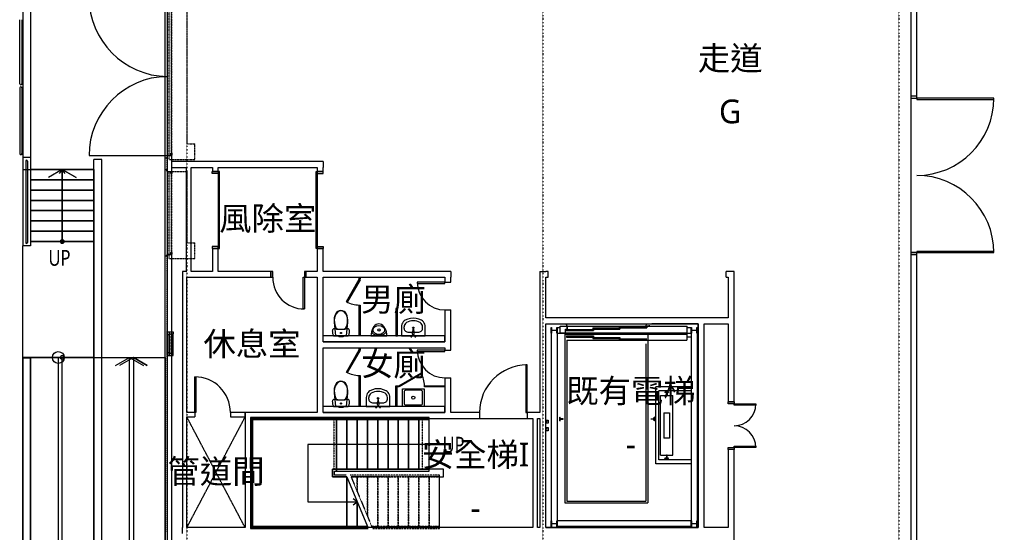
# Model space of a CAD drawing. Extents: x -76427 to 292734, y -42117 to 131250.
# Drawn here: x -4224 to 20739, y 60484 to 73433 of the extents above; entities that cross this region are included whole.
import ezdxf
from ezdxf.enums import TextEntityAlignment as Align

# ---------------------------------------------------------------- set-up
doc = ezdxf.new("R2010")
doc.units = 0
doc.header["$LTSCALE"] = 10
for name, pattern in [('H12PL1$0$HIDDEN', [0.4, 0.3, -0.1]), ('H12PL1$0$JJP_三點線', [0.9, 0.3, -0.15, 0, -0.15, 0, -0.15, 0, -0.15]), ('H12PL1$0$JJP_虛線(退縮線、投影線、地下室範圍、非屬本工程、圖面分區)', [0.45, 0.3, -0.15]), ('H12PL1$0$虛線', [0.846667, 0.423333, -0.423333]), ('H12PL1$0$點劃線', [1.340556, 0.635, -0.352778, 0, -0.352778])]:
    doc.linetypes.add(name, pattern=pattern)
for name, color, linetype in [('H12PL1$0$A-OBJE-2D', 252, 'Continuous'), ('H12PL1$0$A-OBJE-TOIL.3D', 252, 'Continuous'), ('H12PL1$0$A-STRS', 252, 'Continuous'), ('H12PL1$0$A-TEXT', 252, 'Continuous'), ('H12PL1$0$A-WALL-EX', 252, 'Continuous'), ('H12PL1$0$A-WALL-IN', 252, 'Continuous'), ('H12PL1$0$A-ZONE', 252, 'Continuous'), ('H12PL1$0$Door', 252, 'Continuous'), ('H12PL1$0$L10_14_HYOKI', 252, 'Continuous'), ('H12PL1$0$L10_14_RC Wall', 252, 'Continuous'), ('H12PL1$0$L10_14_SCON', 252, 'Continuous'), ('H12PL1$0$L10_14_SIAGE2', 252, 'Continuous'), ('H12PL1$0$L10_14_SUGATA3', 252, 'Continuous'), ('H12PL1$0$L10_14_SUGATA4', 252, 'Continuous'), ('H12PL1$0$L10_14_TATEGU1', 252, 'Continuous'), ('H12PL1$0$L10_14_TATEGU2', 252, 'Continuous'), ('H12PL1$0$L10_14_TATEGU3', 252, 'Continuous'), ('H12PL1$0$L10_29_ELV', 252, 'Continuous'), ('H12PL1$0$L10_29_SIAGE1', 252, 'Continuous'), ('H12PL1$0$L10_29_SIAGE3', 252, 'Continuous'), ('H12PL1$0$L10_29_STEEL2', 252, 'Continuous'), ('H12PL1$0$S-FNDN', 252, 'Continuous'), ('H12PL1$0$S-GRID', 252, 'Continuous'), ('H12PL1$0$S-SLAB-SHOW', 252, 'Continuous'), ('H12PL1$0$Window', 252, 'Continuous')]:
    doc.layers.add(name, color=color, linetype=linetype)
doc.styles.add('H12PL1$0$Standard', font='', dxfattribs={"width": 0.8})
doc.styles.get('H12PL1$0$Standard').set_extended_font_data('Microsoft JhengHei')

# ---------------------------------------------------------------- blocks, each defined once
blk = doc.blocks.new('H12PL1')
at = {"layer": 'H12PL1$0$A-OBJE-2D', "linetype": 'H12PL1$0$HIDDEN', "lineweight": 0}
for p, q in [((0, 60600), (1475, 63397.5)), ((1475, 60600), (0, 63397.5))]:
    blk.add_line(p, q, dxfattribs=at)
at = {"layer": 'H12PL1$0$A-OBJE-TOIL.3D', "lineweight": 0}
for p, q in [((5490.22, 65628.27), (5490.22, 65674.09)), ((5959.78, 65628.27), (5959.78, 65674.09)), ((3786.06, 65618.04), (3895, 65618.04)), ((3854.69, 65445), (3838, 65445)), ((3838, 65445), (3838, 65425)), ((3854.69, 65425), (3838, 65425)), ((3879, 65445), (3854.69, 65445)), ((3879, 65425), (3854.69, 65425)), ((3883.69, 65445), (3879, 65445)), ((3879, 65445), (3879, 65425)), ((3883.69, 65425), (3879, 65425)), ((3895, 65445), (3883.69, 65445)), ((3895, 65425), (3883.69, 65425)), ((3895, 65618.04), (4003.94, 65618.04)), ((3906.31, 65445), (3895, 65445)), ((3906.31, 65425), (3895, 65425)), ((3911, 65445), (3906.31, 65445)), ((3911, 65425), (3906.31, 65425)), ((3911, 65445), (3911, 65425)), ((3935.31, 65445), (3911, 65445)), ((3935.31, 65425), (3911, 65425)), ((3952, 65445), (3935.31, 65445)), ((3952, 65425), (3935.31, 65425)), ((3952, 65445), (3952, 65425)), ((5606.17, 65537.32), (5843.83, 65537.32)), ((5711.4, 65527.23), (5711.4, 65542.1)), ((5738.6, 65527.23), (5711.4, 65527.23)), ((5738.6, 65542.1), (5738.6, 65527.23)), ((5490, 64020), (5490, 63750)), ((5910, 64070), (5540, 64070)), ((5960, 63750), (5960, 64020)), ((3786.06, 63833.04), (3895, 63833.04)), ((3854.69, 63660), (3838, 63660)), ((3838, 63660), (3838, 63640)), ((3879, 63660), (3854.69, 63660)), ((3883.69, 63660), (3879, 63660)), ((3879, 63660), (3879, 63640)), ((3895, 63660), (3883.69, 63660)), ((3895, 63833.04), (4003.94, 63833.04)), ((3906.31, 63660), (3895, 63660)), ((3911, 63660), (3906.31, 63660)), ((3911, 63660), (3911, 63640)), ((3935.31, 63660), (3911, 63660)), ((3952, 63660), (3935.31, 63660)), ((3952, 63660), (3952, 63640)), ((4600.22, 63843.27), (4600.22, 63889.09)), ((4716.17, 63752.32), (4953.83, 63752.32)), ((4821.4, 63742.23), (4821.4, 63757.1)), ((4848.6, 63742.23), (4821.4, 63742.23)), ((4848.6, 63757.1), (4848.6, 63742.23)), ((5069.78, 63843.27), (5069.78, 63889.09)), ((5540, 63700), (5910, 63700)), ((3854.69, 63640), (3838, 63640)), ((3879, 63640), (3854.69, 63640)), ((3883.69, 63640), (3879, 63640)), ((3895, 63640), (3883.69, 63640)), ((3906.31, 63640), (3895, 63640)), ((3911, 63640), (3906.31, 63640)), ((3935.31, 63640), (3911, 63640)), ((3952, 63640), (3935.31, 63640))]:
    blk.add_line(p, q, dxfattribs=at)
at = {"layer": 'H12PL1$0$A-OBJE-TOIL.3D', "lineweight": 0, "flags": 128}
for points in [[(4385, 66875), (4360, 66875), (4360, 66925), (4385, 66925)], [(4381.65, 66862.5), (4056.65, 66299.58), (4035, 66312.08), (4360, 66875)], [(4385, 65445), (4360, 65445), (4360, 66225), (4385, 66225)], [(4064.42, 65898.43), (4052.02, 65948.17), (4033, 65995.11), (4007.4, 66032.31), (3974.36, 66060.82), (3936.05, 66078.78), (3895, 66085), (3853.95, 66078.78), (3815.64, 66060.82), (3782.6, 66032.31), (3757, 65995.11), (3737.98, 65948.17), (3725.58, 65898.43), (3720.09, 65847.08), (3721.65, 65795.38), (3754.03, 65445), (4035.97, 65445), (4068.35, 65795.38), (4069.91, 65847.08)], [(5285, 65445), (5325, 65445), (5325, 66135), (5285, 66135)], [(5055, 65445), (5051.96, 65497.96), (5042.94, 65549.32), (5028.21, 65597.5), (5008.21, 65641.05), (4983.56, 65678.64), (4955, 65709.14), (4923.4, 65731.61), (4889.73, 65745.37), (4855, 65750), (4820.27, 65745.37), (4786.6, 65731.61), (4755, 65709.14), (4726.44, 65678.64), (4701.79, 65641.05), (4681.79, 65597.5), (4667.06, 65549.32), (4658.04, 65497.96), (4655, 65445), (4855, 65445)], [(6025, 65445), (6025, 65674.09), (6022.11, 65707.81), (6013.51, 65740.46), (5999.5, 65770.98), (5980.51, 65798.41), (5957.15, 65821.86), (5930.17, 65840.59), (5864.98, 65870.53), (5795.96, 65888.83), (5725, 65894.99), (5654.04, 65888.83), (5585.02, 65870.53), (5519.83, 65840.59), (5492.85, 65821.86), (5469.49, 65798.41), (5450.5, 65770.98), (5436.49, 65740.46), (5427.89, 65707.81), (5425, 65674.09), (5425, 65445)], [(4081.77, 65445), (4088.87, 65460.07), (4095.07, 65475.54), (4100.36, 65491.34), (4104.71, 65507.43), (4108.11, 65523.74), (4110.55, 65540.22), (4112.01, 65556.82), (4112.5, 65573.48), (4111.22, 65585.01), (4107.43, 65595.98), (4101.33, 65605.85), (4093.21, 65614.15), (4083.46, 65620.45), (4072.57, 65624.47), (4061.06, 65625.99), (4049.5, 65624.95), (4011.22, 65618.17), (3972.64, 65613.31), (3933.87, 65610.39), (3895, 65609.42), (3856.13, 65610.39), (3817.36, 65613.31), (3778.78, 65618.17), (3740.5, 65624.95), (3728.94, 65625.99), (3717.43, 65624.47), (3706.54, 65620.45), (3696.79, 65614.15), (3688.67, 65605.85), (3682.57, 65595.98), (3678.78, 65585.01), (3677.5, 65573.48), (3677.99, 65556.82), (3679.45, 65540.22), (3681.89, 65523.74), (3685.29, 65507.43), (3689.64, 65491.34), (3694.93, 65475.54), (3701.13, 65460.07), (3708.23, 65445)], [(5688.5, 65445), (5661.5, 65445), (5661.5, 65425), (5688.5, 65425)], [(5788.5, 65445), (5761.5, 65445), (5761.5, 65425), (5788.5, 65425)], [(4381.65, 65082.5), (4056.65, 64519.58), (4035, 64532.08), (4360, 65095)], [(4385, 65095), (4360, 65095), (4360, 65145), (4385, 65145)], [(4385, 63665), (4360, 63665), (4360, 64445), (4385, 64445)], [(5356.08, 64180), (5919, 64505), (5931.5, 64483.35), (5368.58, 64158.35)], [(4064.42, 64113.43), (4052.02, 64163.17), (4033, 64210.11), (4007.4, 64247.31), (3974.36, 64275.82), (3936.05, 64293.78), (3895, 64300), (3853.95, 64293.78), (3815.64, 64275.82), (3782.6, 64247.31), (3757, 64210.11), (3737.98, 64163.17), (3725.58, 64113.43), (3720.09, 64062.08), (3721.65, 64010.38), (3754.03, 63660), (4035.97, 63660), (4068.35, 64010.38), (4069.91, 64062.08)], [(5356.08, 64180), (5356.08, 64155), (5285, 64155), (5285, 64180)], [(6525, 64180), (6525, 64155), (6006.08, 64155), (6006.08, 64180)], [(5135, 63660), (5135, 63889.09), (5132.11, 63922.81), (5123.51, 63955.46), (5109.5, 63985.98), (5090.51, 64013.41), (5067.15, 64036.86), (5040.17, 64055.59), (4974.98, 64085.53), (4905.96, 64103.83), (4835, 64109.99), (4764.04, 64103.83), (4695.02, 64085.53), (4629.83, 64055.59), (4602.85, 64036.86), (4579.49, 64013.41), (4560.5, 63985.98), (4546.49, 63955.46), (4537.89, 63922.81), (4535, 63889.09), (4535, 63660)], [(5310, 63660), (5285, 63660), (5285, 64155), (5310, 64155)], [(5450, 64110), (6000, 64110), (6000, 63660), (5450, 63660)], [(4081.77, 63660), (4088.87, 63675.07), (4095.07, 63690.54), (4100.36, 63706.34), (4104.71, 63722.43), (4108.11, 63738.74), (4110.55, 63755.22), (4112.01, 63771.82), (4112.5, 63788.48), (4111.22, 63800.01), (4107.43, 63810.98), (4101.33, 63820.85), (4093.21, 63829.15), (4083.46, 63835.45), (4072.57, 63839.47), (4061.06, 63840.99), (4049.5, 63839.95), (4011.22, 63833.17), (3972.64, 63828.31), (3933.87, 63825.39), (3895, 63824.42), (3856.13, 63825.39), (3817.36, 63828.31), (3778.78, 63833.17), (3740.5, 63839.95), (3728.94, 63840.99), (3717.43, 63839.47), (3706.54, 63835.45), (3696.79, 63829.15), (3688.67, 63820.85), (3682.57, 63810.98), (3678.78, 63800.01), (3677.5, 63788.48), (3677.99, 63771.82), (3679.45, 63755.22), (3681.89, 63738.74), (3685.29, 63722.43), (3689.64, 63706.34), (3694.93, 63690.54), (3701.13, 63675.07), (3708.23, 63660)], [(4798.5, 63660), (4771.5, 63660), (4771.5, 63640), (4798.5, 63640)], [(4898.5, 63660), (4871.5, 63660), (4871.5, 63640), (4898.5, 63640)]]:
    blk.add_lwpolyline(points, close=True, dxfattribs=at)
for points in [[(6525, 65445), (3445, 65445)], [(3445, 65295), (3445, 65445)], [(6525, 65295), (6525, 65445)], [(3445, 65295), (6525, 65295)], [(6525, 63660), (3445, 63660)], [(3445, 63510), (3445, 63660)], [(6525, 63510), (6525, 63660)], [(3445, 63510), (6525, 63510)]]:
    blk.add_lwpolyline(points, dxfattribs=at)
for points in [[(5750, 65502.32), (5746, 65544.27, 0.12101958), (5742.73, 65553.78), (5736.1, 65606.72, 0.88256628), (5713.9, 65606.72), (5707.27, 65553.78, 0.12101958), (5704, 65544.27), (5700, 65502.32, 1)], [(4860, 63717.32), (4856, 63759.27, 0.12101958), (4852.73, 63768.78), (4846.1, 63821.72, 0.88256628), (4823.9, 63821.72), (4817.27, 63768.78, 0.12101958), (4814, 63759.27), (4810, 63717.32, 1)]]:
    blk.add_lwpolyline(points, format="xyb", close=True, dxfattribs=at)
at = {"layer": 'H12PL1$0$A-OBJE-TOIL.3D', "lineweight": 0}
for centre, radius in [((5725, 65652.14), 17.5), ((4855, 65595), 30), ((5725, 63885), 40), ((4835, 63867.14), 17.5)]:
    blk.add_circle(centre, radius, dxfattribs=at)
for centre, radius, start, end in [((4360, 66875), 650, 240, 270), ((4743.21, 65560.27), 70.02, 169.18547, 244.54742), ((4855, 65795.15), 330.15, 244.547422, 270), ((4855, 65795.15), 330.15, 270, 295.452578), ((4966.79, 65560.27), 70.02, 295.452578, 10.81453), ((5725, 65542.37), 21.09, 32.771025, 147.228975), ((5725, 65542.1), 13.6, 0, 180), ((4360, 65095), 650, 240, 270), ((5356.08, 64180), 650, 0, 30), ((5540, 64020), 50, 90, 180), ((5910, 64020), 50, 0, 90), ((4835, 63757.37), 21.09, 32.771025, 147.228975), ((4835, 63757.1), 13.6, 0, 180), ((5540, 63750), 50, 180, 270), ((5910, 63750), 50, 270, 0)]:
    blk.add_arc(centre, radius, start, end, dxfattribs=at)
for centre, major_axis, ratio, start_param, end_param in [((3984.46, 65857.3), (0, 257.06), 0.99937656, 0.7259352, 1.62652376), ((3895.81, 65937.76), (0, 138.61), 0.99937656, 0.00586087, 0.63250464), ((3894.19, 65937.76), (0, 138.61), 0.99937656, 5.65068079, 6.27732457), ((3805.54, 65857.3), (0, 257.06), 0.99937656, 4.65665775, 5.55724631), ((4153.1, 65832.94), (0, 425.52), 0.99937656, 1.5471782, 2.10019876), ((3636.9, 65832.94), (0, 425.52), 0.99937656, 4.18298425, 4.7360048), ((5606.15, 65674.09), (0, 121.2), 0.95652174, 0.49697483, 1.57079633), ((5725, 65445), (0, 381.82), 0.95652174, 5.78621047, 6.78016015), ((5843.85, 65674.09), (0, 121.2), 0.95652174, 4.71238898, 5.78621048), ((5606.3, 65628.27), (116.07, 0), 0.78364566, 3.14159265, 4.71238898), ((5843.7, 65628.27), (116.07, 0), 0.78364566, 4.71238898, 6.28318531), ((3984.46, 64072.3), (0, 257.06), 0.99937656, 0.7259352, 1.62652376), ((3895.81, 64152.76), (0, 138.61), 0.99937656, 0.00586087, 0.63250464), ((3894.19, 64152.76), (0, 138.61), 0.99937656, 5.65068079, 6.27732457), ((3805.54, 64072.3), (0, 257.06), 0.99937656, 4.65665775, 5.55724631), ((4153.1, 64047.94), (0, 425.52), 0.99937656, 1.5471782, 2.10019876), ((3636.9, 64047.94), (0, 425.52), 0.99937656, 4.18298425, 4.7360048), ((4716.15, 63889.09), (0, 121.2), 0.95652174, 0.49697483, 1.57079633), ((4835, 63660), (0, 381.82), 0.95652174, 5.78621047, 6.78016015), ((4953.85, 63889.09), (0, 121.2), 0.95652174, 4.71238898, 5.78621048), ((4716.3, 63843.27), (116.07, 0), 0.78364566, 3.14159265, 4.71238898), ((4953.7, 63843.27), (116.07, 0), 0.78364566, 4.71238898, 6.28318531)]:
    blk.add_ellipse(centre, major_axis=major_axis, ratio=ratio, start_param=start_param, end_param=end_param, dxfattribs=at)
for centre, major_axis, ratio in [((4855, 65595), (145, 0), 0.77241379), ((3895, 65519.98), (15, 0), 0.99972383), ((3895, 63734.98), (15, 0), 0.99972383)]:
    blk.add_ellipse(centre, major_axis=major_axis, ratio=ratio, dxfattribs=at)
at = {"layer": 'H12PL1$0$A-STRS', "lineweight": 0}
for p, q in [((-2350, 69650), (-3950, 69650)), ((-3950, 69650), (-3950, 67830)), ((-2350, 69650), (-3950, 69650)), ((-3950, 69650), (-3950, 69390)), ((-3150, 69650), (-3225, 69550)), ((-3150, 69390), (-3150, 69650)), ((-3075, 69550), (-3150, 69650)), ((-2350, 67830), (-2350, 69650)), ((-2350, 69390), (-2350, 69650)), ((-2350, 69390), (-3950, 69390)), ((-3950, 69390), (-3950, 69130)), ((-3950, 69390), (-2350, 69390)), ((-3150, 68090), (-3150, 69390)), ((-2350, 69130), (-2350, 69390)), ((-2350, 69130), (-3950, 69130)), ((-3950, 69130), (-3950, 68870)), ((-3950, 69130), (-2350, 69130)), ((-2350, 68870), (-2350, 69130)), ((-2350, 68870), (-3950, 68870)), ((-3950, 68870), (-3950, 68610)), ((-3950, 68870), (-2350, 68870)), ((-2350, 68610), (-2350, 68870)), ((-2350, 68610), (-3950, 68610)), ((-3950, 68610), (-3950, 68350)), ((-3950, 68610), (-2350, 68610)), ((-2350, 68350), (-2350, 68610)), ((-2350, 68350), (-3950, 68350)), ((-3950, 68350), (-3950, 68090)), ((-3950, 68350), (-2350, 68350)), ((-2350, 68090), (-2350, 68350)), ((-2350, 68090), (-3950, 68090)), ((-3950, 68090), (-3950, 67830)), ((-3950, 68090), (-2350, 68090)), ((-3150, 67830), (-3150, 68090)), ((-2350, 67830), (-2350, 68090)), ((-3950, 67830), (-2350, 67830)), ((-3950, 67830), (-2350, 67830)), ((3785, 63380), (1608.56, 63380)), ((1608.56, 63380), (1608.56, 60580)), ((1658.56, 60630), (1658.56, 63330)), ((1658.56, 63330), (3785, 63330)), ((1658.56, 63330), (1658.56, 60630)), ((3715.58, 63330), (1658.56, 63330)), ((1658.56, 63330), (1658.56, 60630)), ((3785, 63330), (1658.56, 63330)), ((3785, 63330), (3715.58, 63330)), ((6125, 63380), (3785, 63380)), ((3785, 63380), (3785, 63330)), ((3785, 63330), (3785, 63380)), ((3785, 63330), (6125, 63330)), ((6125, 63330), (3785, 63330)), ((3785, 62080), (3785, 63330)), ((3785, 62080), (3785, 63330)), ((3785, 62080), (3785, 63330)), ((4045, 63330), (3785, 63330)), ((3785, 63330), (3785, 62080)), ((3785, 62080), (3785, 63330)), ((4045, 62080), (4045, 63330)), ((4305, 63330), (4045, 63330)), ((4045, 63330), (4045, 62080)), ((4045, 62080), (4045, 63330)), ((4305, 62080), (4305, 63330)), ((4565, 63330), (4305, 63330)), ((4305, 63330), (4305, 62080)), ((4305, 62080), (4305, 63330)), ((4565, 62080), (4565, 63330)), ((4825, 63330), (4565, 63330)), ((4565, 63330), (4565, 62080)), ((4565, 62080), (4565, 63330)), ((4825, 62080), (4825, 63330)), ((5085, 63330), (4825, 63330)), ((4825, 63330), (4825, 62080)), ((4825, 62080), (4825, 63330)), ((5085, 62080), (5085, 63330)), ((5345, 63330), (5085, 63330)), ((5085, 63330), (5085, 62080)), ((5085, 62080), (5085, 63330)), ((5345, 62080), (5345, 63330)), ((5605, 63330), (5345, 63330)), ((5345, 63330), (5345, 62080)), ((5345, 62080), (5345, 63330)), ((5605, 62080), (5605, 63330)), ((5865, 63330), (5605, 63330)), ((5605, 63330), (5605, 62080)), ((5605, 62080), (5605, 63330)), ((5865, 62080), (5865, 63330)), ((6125, 63330), (5865, 63330)), ((5865, 63330), (5865, 62080)), ((5865, 62080), (5865, 63330)), ((6125, 63330), (6125, 63380)), ((6125, 62080), (6125, 63330)), ((6125, 62080), (6125, 63330)), ((3785, 62705), (3060, 62705)), ((3060, 62705), (3060, 61255)), ((5865, 62705), (3785, 62705)), ((6125, 62705), (5865, 62705)), ((3785, 62080), (3685, 62080)), ((3685, 62080), (3685, 61880)), ((3685, 61880), (3685, 62080)), ((3685, 62080), (3715.58, 62080)), ((3685, 61880), (3685, 62080)), ((3685, 62080), (3785, 62080)), ((3715.58, 62080), (3785, 62080)), ((3735, 61930), (3735, 62030)), ((3735, 62030), (3785, 62030)), ((4024.2, 61930), (3735, 61930)), ((6125, 62080), (3785, 62080)), ((3785, 62080), (3785, 62030)), ((3785, 62030), (3785, 62080)), ((3785, 62080), (6125, 62080)), ((3785, 62080), (4045, 62080)), ((3785, 62030), (6125, 62030)), ((4045, 62080), (4305, 62080)), ((4305, 62080), (4565, 62080)), ((4565, 62080), (4825, 62080)), ((4825, 62080), (5085, 62080)), ((5085, 62080), (5345, 62080)), ((5345, 62080), (5605, 62080)), ((5605, 62080), (5865, 62080)), ((5865, 62080), (6125, 62080)), ((6125, 62030), (6125, 62080)), ((3685, 61880), (4045, 61880)), ((4045, 61880), (3685, 61880)), ((4045, 61880), (3685, 61880)), ((4045, 61880), (4045, 60630)), ((4045, 61880), (4045, 60630)), ((4045, 60630), (4045, 61880)), ((4045, 61880), (4045, 60630)), ((4045, 61880), (4565, 60630)), ((3060, 61255), (4045, 61255)), ((4045, 61255), (4305, 61255)), ((4305, 61255), (4205, 61330)), ((4205, 61180), (4305, 61255)), ((4305, 61255), (4305, 60630)), ((4305, 60630), (4305, 61255)), ((4305, 61255), (4305, 60630)), ((1608.56, 60580), (4045, 60580)), ((4045, 60630), (1658.56, 60630)), ((1658.56, 60630), (4045, 60630)), ((1658.56, 60630), (4045, 60630)), ((4045, 60580), (4045, 60630)), ((4565, 60630), (4045, 60630)), ((4045, 60630), (4045, 60580)), ((4045, 60630), (4565, 60630)), ((4045, 60630), (4305, 60630)), ((4045, 60580), (4585.8, 60580)), ((4305, 60630), (4565, 60630))]:
    blk.add_line(p, q, dxfattribs=at)
at = {"layer": 'H12PL1$0$A-STRS', "linetype": 'H12PL1$0$JJP_虛線(退縮線、投影線、地下室範圍、非屬本工程、圖面分區)', "lineweight": 0}
for p, q in [((3715.58, 63330), (3715.58, 62080)), ((5946.78, 63330), (5946.78, 62080)), ((6385, 61930), (4132.51, 61930)), ((6385, 61880), (6385, 61930)), ((4045, 61880), (4045, 60630)), ((4153.31, 61880), (6385, 61880)), ((4305, 61880), (4153.31, 61880)), ((4153.31, 61880), (4673.31, 60630)), ((4305, 61880), (4305, 61515.36)), ((4305, 61515.36), (4305, 61880)), ((4305, 61880), (4305, 61515.36)), ((4565, 61880), (4305, 61880)), ((4565, 61880), (4565, 60890.36)), ((4565, 60890.36), (4565, 61880)), ((4565, 61880), (4565, 60890.36)), ((4825, 61880), (4565, 61880)), ((4825, 61880), (4825, 60630)), ((4825, 60630), (4825, 61880)), ((4825, 61880), (4825, 60630)), ((5085, 61880), (4825, 61880)), ((5085, 61880), (5085, 60630)), ((5085, 60630), (5085, 61880)), ((5085, 61880), (5085, 60630)), ((5345, 61880), (5085, 61880)), ((5345, 61880), (5345, 60630)), ((5345, 60630), (5345, 61880)), ((5345, 61880), (5345, 60630)), ((5605, 61880), (5345, 61880)), ((5605, 61880), (5605, 60630)), ((5605, 60630), (5605, 61880)), ((5605, 61880), (5605, 60630)), ((5865, 61880), (5605, 61880)), ((5865, 61880), (5865, 60630)), ((5865, 60630), (5865, 61880)), ((5865, 61880), (5865, 60630)), ((6125, 61880), (5865, 61880)), ((6125, 61880), (6125, 60630)), ((6125, 60630), (6125, 61880)), ((6125, 61880), (6125, 60630)), ((6385, 61880), (6125, 61880)), ((6385, 60630), (6385, 61880)), ((6385, 60630), (4673.31, 60630)), ((4673.31, 60630), (4825, 60630)), ((4694.11, 60580), (6385, 60580)), ((4825, 60630), (5085, 60630)), ((5085, 60630), (5345, 60630)), ((5345, 60630), (5605, 60630)), ((5605, 60630), (5865, 60630)), ((5865, 60630), (6125, 60630)), ((6125, 60630), (6385, 60630)), ((6385, 60580), (6385, 60630))]:
    blk.add_line(p, q, dxfattribs=at)
at = {"layer": 'H12PL1$0$A-STRS', "linetype": 'H12PL1$0$虛線', "lineweight": 0}
for p, q in [((6385, 61880), (4153.31, 61880)), ((6385, 60630), (6385, 61880)), ((4673.31, 60630), (6385, 60630))]:
    blk.add_line(p, q, dxfattribs=at)
at = {"layer": 'H12PL1$0$A-STRS', "lineweight": 0, "flags": 128}
for points in [[(-3125, 67830, 1), (-3175, 67830, 1)], [(6125, 62730, 1), (6125, 62680, 1)]]:
    blk.add_lwpolyline(points, format="xyb", close=True, dxfattribs=at)
at = {"layer": 'H12PL1$0$A-WALL-EX', "linetype": 'H12PL1$0$JJP_虛線(退縮線、投影線、地下室範圍、非屬本工程、圖面分區)', "lineweight": 0}
blk.add_line((-500, 82879.97), (-500, -2529.97), dxfattribs=at)
at = {"layer": 'H12PL1$0$A-WALL-EX', "lineweight": 0}
for p, q in [((-500, 70000), (-380, 70000)), ((-500, 69600), (-380, 69600)), ((-500, 67500), (-380, 67500)), ((-500, 65550), (-500, 64950)), ((-380, 64950), (-380, 65550))]:
    blk.add_line(p, q, dxfattribs=at)
at = {"layer": 'H12PL1$0$A-WALL-EX', "linetype": 'H12PL1$0$JJP_虛線(退縮線、投影線、地下室範圍、非屬本工程、圖面分區)', "lineweight": 0, "flags": 128}
for points in [[(-500.03, 83000), (-500.03, -2650)], [(-380, -2529.97), (-380, 82879.97)]]:
    blk.add_lwpolyline(points, dxfattribs=at)
at = {"layer": 'H12PL1$0$A-WALL-EX', "lineweight": 0, "flags": 128}
for points in [[(-500, 70000), (-500, 69600)], [(-380, 69600), (-380, 70000)], [(-500, 67500), (-500, 65550)], [(-380, 65550), (-380, 67500)], [(-500, 64950), (-500, 55850)], [(-380, 55850), (-380, 64950)]]:
    blk.add_lwpolyline(points, dxfattribs=at)
at = {"layer": 'H12PL1$0$A-WALL-IN', "lineweight": 0}
for p, q in [((18450, 71500), (18300, 71500)), ((794, 69600), (646, 69600)), ((3296, 69600), (3444, 69600)), ((794, 67650), (646, 67650)), ((3296, 67650), (3444, 67650)), ((18450, 67500), (18300, 67500)), ((2120, 66925), (2120, 67075)), ((3020, 66925), (3020, 67075)), ((9135, 66925), (9135, 67075)), ((13635, 66925), (13635, 67075)), ((6525, 66800), (6675, 66800)), ((6525, 66100), (6675, 66100)), ((6525, 65085), (6675, 65085)), ((6525, 64385), (6675, 64385)), ((13835, 63775), (13685, 63775)), ((200, 63510), (200, 63397.5)), ((1100, 63510), (1100, 63397.5)), ((7400, 63510), (7400, 63360)), ((8600, 63510), (8600, 63360)), ((13835, 62575), (13685, 62575))]:
    blk.add_line(p, q, dxfattribs=at)
at = {"layer": 'H12PL1$0$A-WALL-IN', "lineweight": 0, "flags": 128}
for points in [[(18450, 71500), (18450, 83030)], [(18300, 74550), (18300, 71500)], [(3444, 69850), (-380, 69850)], [(-380, 69700), (-380, 69850)], [(-380, 69700), (-18, 69700)], [(-18, 69700), (-18, 67075)], [(107, 67075), (107, 69700)], [(107, 69700), (646, 69700)], [(646, 69700), (646, 69600)], [(794, 69600), (794, 69700)], [(794, 69700), (3296, 69700)], [(3296, 69700), (3296, 69600)], [(3444, 69850), (3444, 69700)], [(3444, 69600), (3444, 69700)], [(646, 67650), (646, 67075)], [(794, 67075), (794, 67650)], [(3296, 67650), (3296, 67075)], [(3444, 67075), (3444, 67650)], [(18300, 67500), (18300, 60450)], [(18450, 25000), (18450, 67500)], [(0, 67075), (-112.5, 67075)], [(-112.5, 67075), (-112.5, 60600)], [(0, 63510), (0, 66925)], [(0, 66925), (2120, 66925)], [(646, 67075), (107, 67075)], [(2120, 67075), (794, 67075)], [(3296, 67075), (3020, 67075)], [(3020, 66925), (3295, 66925)], [(3295, 66925), (3295, 63510)], [(6675, 67075), (3444, 67075)], [(3445, 65295), (3445, 66925)], [(3445, 66925), (6525, 66925)], [(6525, 66925), (6525, 66800)], [(6675, 67075), (6675, 66925)], [(6675, 66800), (6675, 66925)], [(8925, 67075), (9075, 67075)], [(8925, 67075), (8925, 63510)], [(9135, 67075), (9075, 67075)], [(9075, 66925), (9135, 66925)], [(9075, 65900), (9075, 66925)], [(13685, 67075), (13635, 67075)], [(13635, 66925), (13685, 66925)], [(13835, 67075), (13685, 67075)], [(13685, 66925), (13685, 65900)], [(13835, 63775), (13835, 67075)], [(6525, 66100), (6525, 65295)], [(6675, 65085), (6675, 66100)], [(13685, 65900), (9075, 65900)], [(9075, 65750), (12925, 65750)], [(9075, 63510), (9075, 65750)], [(12925, 65750), (12925, 60600)], [(13075, 60600), (13075, 65750)], [(13075, 65750), (13685, 65750)], [(13685, 65750), (13685, 63775)], [(6525, 65295), (3445, 65295)], [(3445, 65145), (6525, 65145)], [(3445, 63510), (3445, 65145)], [(6525, 65145), (6525, 65085)], [(6525, 64385), (6525, 63510)], [(6675, 63510), (6675, 64385)], [(200, 63510), (0, 63510)], [(1475, 63510), (1100, 63510)], [(1475, 63397.5), (1475, 63510)], [(3295, 63510), (1475, 63510)], [(1475, 63510), (1475, 63360)], [(6525, 63510), (3445, 63510)], [(7400, 63510), (6675, 63510)], [(8925, 63510), (8600, 63510)], [(0, 63397.5), (200, 63397.5)], [(0, 60600), (0, 63397.5)], [(1100, 63397.5), (1475, 63397.5)], [(1475, 63360), (1475, 60600)], [(1625, 60600), (1625, 63360)], [(1625, 63360), (7400, 63360)], [(8600, 63360), (8750, 63360)], [(8750, 63360), (8750, 60600)], [(8862.5, 60600), (8862.5, 63360)], [(8862.5, 63360), (8925, 63360)], [(8925, 63360), (8925, 60600)], [(9075, 60600), (9075, 63360)], [(13685, 62575), (13685, 60600)], [(13835, 60200), (13835, 62575)], [(-112.5, 60450), (-112.5, 60600)], [(1475, 60600), (0, 60600)], [(8750, 60600), (1625, 60600)], [(8925, 60600), (8862.5, 60600)], [(12925, 60600), (9075, 60600)], [(13685, 60600), (13075, 60600)]]:
    blk.add_lwpolyline(points, dxfattribs=at)
at = {"layer": 'H12PL1$0$Door', "linetype": 'H12PL1$0$點劃線', "lineweight": 0}
for p, q in [((-446, 69900), (-446, 74000)), ((-398, 73940), (-398, 70060)), ((4, 70300), (4, 74000)), ((4, 70300), (204, 70300)), ((204, 69900), (204, 70300)), ((-446, 69900), (4, 69900)), ((-416, 70060), (-416, 70000)), ((-416, 70060), (-380, 70060)), ((-416, 70000), (-380, 70000)), ((-380, 70060), (-380, 70000)), ((4, 69900), (204, 69900)), ((-446, 69600), (4, 69600)), ((-446, 67400), (-446, 69600)), ((-416, 69600), (-416, 69540)), ((-416, 69540), (-380, 69540)), ((-398, 69540), (-398, 67560)), ((-380, 69600), (-380, 69540)), ((4, 67800), (4, 69600)), ((4, 67800), (204, 67800)), ((204, 67400), (204, 67800)), ((-416, 67560), (-416, 67500)), ((-416, 67560), (-380, 67560)), ((-416, 67500), (-380, 67500)), ((-380, 67560), (-380, 67500)), ((-446, 67400), (4, 67400)), ((4, 67400), (204, 67400))]:
    blk.add_line(p, q, dxfattribs=at)
at = {"layer": 'H12PL1$0$Door', "lineweight": 0}
for p, q in [((18450, 71500), (18300, 71500)), ((18300, 71500), (18300, 71450)), ((18300, 71450), (18450, 71450)), ((18450, 71450), (18450, 71500)), ((20400, 71450), (18450, 71450)), ((18450, 71450), (18450, 71420)), ((18450, 71420), (20400, 71420)), ((20400, 71420), (20400, 71450)), ((644, 69550), (644, 69600)), ((644, 69600), (794, 69600)), ((794, 69550), (644, 69550)), ((794, 69600), (794, 69550)), ((794, 69600), (794, 67650)), ((824, 69600), (794, 69600)), ((824, 67650), (824, 69600)), ((3266, 67650), (3266, 69600)), ((3266, 69600), (3296, 69600)), ((3294, 69600), (3294, 69550)), ((3444, 69600), (3294, 69600)), ((3294, 69550), (3444, 69550)), ((3296, 69600), (3296, 67650)), ((3444, 69550), (3444, 69600)), ((794, 67700), (644, 67700)), ((644, 67700), (644, 67650)), ((794, 67650), (794, 67700)), ((3294, 67650), (3294, 67700)), ((3294, 67700), (3444, 67700)), ((3444, 67700), (3444, 67650)), ((644, 67650), (794, 67650)), ((794, 67650), (824, 67650)), ((3296, 67650), (3266, 67650)), ((3444, 67650), (3294, 67650)), ((18450, 67550), (18300, 67550)), ((18300, 67550), (18300, 67500)), ((18300, 67500), (18450, 67500)), ((20400, 67580), (18450, 67580)), ((18450, 67580), (18450, 67550)), ((18450, 67550), (20400, 67550)), ((18450, 67500), (18450, 67550)), ((20400, 67550), (20400, 67580)), ((2170, 67075), (2120, 67075)), ((2120, 67075), (2120, 66925)), ((2120, 66925), (2170, 66925)), ((2170, 66925), (2170, 67075)), ((2940, 66125), (2940, 66925)), ((2940, 66925), (2970, 66925)), ((3020, 67075), (2970, 67075)), ((2970, 67075), (2970, 66925)), ((2970, 66925), (2970, 66125)), ((2970, 66925), (3020, 66925)), ((3020, 66925), (3020, 67075)), ((6525, 66800), (5825, 66800)), ((5825, 66800), (5825, 66770)), ((5825, 66770), (6525, 66770)), ((6525, 66770), (6525, 66800)), ((6525, 66800), (6675, 66800)), ((2970, 66125), (2940, 66125)), ((6525, 66100), (6675, 66100)), ((6525, 65085), (5825, 65085)), ((5825, 65085), (5825, 65055)), ((5825, 65055), (6525, 65055)), ((6525, 65055), (6525, 65085)), ((6525, 65085), (6675, 65085)), ((8600, 64710), (8570, 64710)), ((8570, 64710), (8570, 63510)), ((8600, 63510), (8600, 64710)), ((200, 63510), (200, 64410)), ((200, 64410), (230, 64410)), ((230, 64410), (230, 63510)), ((6525, 64385), (6675, 64385)), ((13685, 63725), (13685, 63775)), ((13685, 63775), (13835, 63775)), ((13835, 63725), (13685, 63725)), ((13835, 63775), (13835, 63725)), ((13835, 63725), (14385, 63725)), ((13835, 63695), (13835, 63725)), ((14385, 63695), (13835, 63695)), ((14385, 63725), (14385, 63695)), ((230, 63510), (200, 63510)), ((200, 63510), (200, 63397)), ((1100, 63510), (1100, 63397)), ((7400, 63510), (7400, 63360)), ((8570, 63510), (8600, 63510)), ((8600, 63510), (8600, 63360)), ((13685, 62575), (13685, 62625)), ((13685, 62625), (13835, 62625)), ((13835, 62575), (13685, 62575)), ((13835, 62655), (14385, 62655)), ((13835, 62625), (13835, 62655)), ((14385, 62625), (13835, 62625)), ((13835, 62625), (13835, 62575)), ((14385, 62655), (14385, 62625))]:
    blk.add_line(p, q, dxfattribs=at)
for centre, radius, start, end in [((18450, 71450), 1950, 270, 0), ((18450, 67550), 1950, 0, 90), ((2970, 66925), 800, 180, 270), ((6525, 66800), 700, 180, 270), ((6525, 65085), 700, 180, 270), ((8600, 63510), 1200, 90, 180), ((200, 63510), 900, 0, 90), ((13835, 63725), 550, 270, 0), ((13835, 62625), 550, 0, 90)]:
    blk.add_arc(centre, radius, start, end, dxfattribs=at)
at = {"layer": 'H12PL1$0$L10_14_HYOKI', "lineweight": 0, "flags": 128}
for points in [[(-3150, 69650), (-2800, 69450), (-3150, 69650), (-3500, 69450)], [(-3150, 69650), (-3150, 67830)], [(-1350, 64900), (-1350, 55000), (-3150, 55000), (-3150, 64900)], [(-1350, 64900), (-1000, 64700), (-1350, 64900), (-1700, 64700)]]:
    blk.add_lwpolyline(points, dxfattribs=at)
at = {"layer": 'H12PL1$0$L10_14_HYOKI', "lineweight": 0}
for centre in [(-3150, 67830), (-3150, 64900)]:
    blk.add_circle(centre, 50, dxfattribs=at)
at = {"layer": 'H12PL1$0$L10_14_RC Wall', "lineweight": 0}
blk.add_line((-3950, 69050), (-3950, 68950), dxfattribs=at)
at = {"layer": 'H12PL1$0$L10_14_SCON', "lineweight": 0}
for p, q in [((-4177.85, 73423.33), (-4150, 73423.33)), ((-4177.85, 71826.67), (-4150, 71826.67)), ((-4177.85, 71806.67), (-4150, 71806.67)), ((-4177.85, 71726.67), (-4150, 71726.67)), ((-4177.85, 71706.67), (-4150, 71706.67)), ((-4177.85, 70060), (-4150, 70060)), ((-4177.85, 70040), (-4150, 70040))]:
    blk.add_line(p, q, dxfattribs=at)
at = {"layer": 'H12PL1$0$L10_14_SIAGE2', "lineweight": 0, "flags": 128}
for points in [[(-500, 69918.7), (-500, 69943.5)], [(-500, 69869.1), (-500, 69893.9)], [(-500, 69819.5), (-500, 69844.3)], [(-500, 69769.9), (-500, 69794.7)], [(-500, 69720.3), (-500, 69745.1)], [(-500, 69670.7), (-500, 69695.5)], [(-500, 67440.4), (-500, 67460)], [(-500, 67390.8), (-500, 67415.6)], [(-500, 67341.2), (-500, 67366)], [(-500, 67291.6), (-500, 67316.4)], [(-500, 67242), (-500, 67266.8)], [(-500, 67192.4), (-500, 67217.2)], [(-500, 67142.8), (-500, 67167.6)], [(-500, 67093.2), (-500, 67118)], [(-500, 67043.6), (-500, 67068.4)], [(-500, 66994), (-500, 67018.8)], [(-500, 66944.4), (-500, 66969.2)], [(-500, 66894.8), (-500, 66919.6)], [(-500, 66845.2), (-500, 66870)], [(-500, 66795.6), (-500, 66820.4)], [(-500, 66746), (-500, 66770.8)], [(-500, 66696.4), (-500, 66721.2)], [(-500, 66646.8), (-500, 66671.6)], [(-500, 66597.2), (-500, 66622)], [(-500, 66547.6), (-500, 66572.4)], [(-500, 66498), (-500, 66522.8)], [(-500, 66448.4), (-500, 66473.2)], [(-500, 66398.8), (-500, 66423.6)], [(-500, 66349.2), (-500, 66374)], [(-500, 66299.6), (-500, 66324.4)], [(-500, 66250), (-500, 66274.8)], [(-500, 66200.4), (-500, 66225.2)], [(-500, 66150.8), (-500, 66175.6)], [(-500, 66101.2), (-500, 66126)], [(-500, 66051.6), (-500, 66076.4)], [(-500, 66002), (-500, 66026.8)], [(-500, 65952.4), (-500, 65977.2)], [(-500, 65902.8), (-500, 65927.6)], [(-500, 65853.2), (-500, 65878)], [(-500, 65803.6), (-500, 65828.4)], [(-500, 65754), (-500, 65778.8)], [(-500, 65704.4), (-500, 65729.2)], [(-500, 65654.8), (-500, 65679.6)], [(-500, 65605.2), (-500, 65630)], [(-500, 65555.6), (-500, 65580.4)], [(-500, 65506), (-500, 65530.8)], [(-500, 65456.4), (-500, 65481.2)], [(-500, 65406.8), (-500, 65431.6)], [(-500, 65357.2), (-500, 65382)], [(-500, 65307.6), (-500, 65332.4)], [(-500, 65258), (-500, 65282.8)], [(-500, 65208.4), (-500, 65233.2)], [(-500, 65173.3), (-500, 65158.8), (-500, 65183.6)], [(-500, 65109.2), (-500, 65134)], [(-500, 65059.6), (-500, 65084.4)], [(-500, 65010), (-500, 65034.8)], [(-500, 64960.4), (-500, 64985.2)], [(-500, 64910.8), (-500, 64935.6)], [(-500, 64861.2), (-500, 64886)], [(-500, 64811.6), (-500, 64836.4)], [(-500, 64762), (-500, 64786.8)], [(-500, 64712.4), (-500, 64737.2)], [(-500, 64662.8), (-500, 64687.6)], [(-500, 64613.2), (-500, 64638)], [(-500, 64563.6), (-500, 64588.4)], [(-500, 64514), (-500, 64538.8)], [(-500, 64464.4), (-500, 64489.2)], [(-500, 64414.8), (-500, 64439.6)], [(-500, 64365.2), (-500, 64390)], [(-500, 64315.6), (-500, 64340.4)], [(-500, 64266), (-500, 64290.8)], [(-500, 64216.4), (-500, 64241.2)], [(-500, 64166.8), (-500, 64191.6)], [(-500, 64117.2), (-500, 64142)], [(-500, 64067.6), (-500, 64092.4)], [(-500, 64018), (-500, 64042.8)], [(-500, 63968.4), (-500, 63993.2)], [(-500, 63918.8), (-500, 63943.6)], [(-500, 63869.2), (-500, 63894)], [(-500, 63819.6), (-500, 63844.4)], [(-500, 63770), (-500, 63794.8)], [(-500, 63720.4), (-500, 63745.2)], [(-500, 63670.8), (-500, 63695.6)], [(-500, 63621.2), (-500, 63646)], [(-500, 63571.6), (-500, 63596.4)], [(-500, 63522), (-500, 63546.8)], [(-500, 63472.4), (-500, 63497.2)], [(-500, 63422.8), (-500, 63447.6)], [(-500, 63373.2), (-500, 63398)], [(-500, 63323.6), (-500, 63348.4)], [(-500, 63274), (-500, 63298.8)], [(-500, 63224.4), (-500, 63249.2)], [(-500, 63174.8), (-500, 63199.6)], [(-500, 63125.2), (-500, 63150)], [(-500, 63075.6), (-500, 63100.4)], [(-500, 63026), (-500, 63050.8)], [(-500, 62976.4), (-500, 63001.2)], [(-500, 62926.8), (-500, 62951.6)], [(-500, 62877.2), (-500, 62902)], [(-500, 62827.6), (-500, 62852.4)], [(-500, 62778), (-500, 62802.8)], [(-500, 62728.4), (-500, 62753.2)], [(-500, 62678.8), (-500, 62703.6)], [(-500, 62629.2), (-500, 62654)], [(-500, 62579.6), (-500, 62604.4)], [(-500, 62530), (-500, 62554.8)], [(-500, 62480.4), (-500, 62505.2)], [(-500, 62430.8), (-500, 62455.6)], [(-500, 62381.2), (-500, 62406)], [(-500, 62331.6), (-500, 62356.4)], [(-500, 62282), (-500, 62306.8)], [(-500, 62232.4), (-500, 62257.2)], [(-500, 62182.8), (-500, 62207.6)], [(-500, 62133.2), (-500, 62158)], [(-500, 62083.6), (-500, 62108.4)], [(-500, 62034), (-500, 62058.8)], [(-500, 61984.4), (-500, 62009.2)], [(-500, 61934.8), (-500, 61959.6)], [(-500, 61885.2), (-500, 61910)], [(-500, 61835.6), (-500, 61860.4)], [(-500, 61786), (-500, 61810.8)], [(-500, 61736.4), (-500, 61761.2)], [(-500, 61686.8), (-500, 61711.6)], [(-500, 61637.2), (-500, 61662)], [(-500, 61587.6), (-500, 61612.4)], [(-500, 61538), (-500, 61562.8)], [(-500, 61488.4), (-500, 61513.2)], [(-500, 61438.8), (-500, 61463.6)], [(-500, 61389.2), (-500, 61414)], [(-500, 61339.6), (-500, 61364.4)], [(-500, 61290), (-500, 61314.8)], [(-500, 61240.4), (-500, 61265.2)], [(-500, 61190.8), (-500, 61215.6)], [(-500, 61141.2), (-500, 61166)], [(-500, 61091.6), (-500, 61116.4)], [(-500, 61042), (-500, 61066.8)], [(-500, 60992.4), (-500, 61017.2)], [(-500, 60942.8), (-500, 60967.6)], [(-500, 60893.2), (-500, 60918)], [(-500, 60843.6), (-500, 60868.4)], [(-500, 60794), (-500, 60818.8)], [(-500, 60744.4), (-500, 60769.2)], [(-500, 60694.8), (-500, 60719.6)], [(-500, 60645.2), (-500, 60670)], [(-500, 60595.6), (-500, 60620.4)], [(-500, 60546), (-500, 60570.8)], [(-500, 60496.4), (-500, 60521.2)]]:
    blk.add_lwpolyline(points, dxfattribs=at)
at = {"layer": 'H12PL1$0$L10_14_SUGATA3', "lineweight": 0}
for p, q in [((-4150, 75300), (-4150, 67720)), ((-3950, 75050), (-3950, 67720)), ((-4224.3, 71816.67), (-4224.3, 73433.33)), ((-4175.7, 73433.33), (-4175.7, 71816.67)), ((-4224.3, 71716.67), (-4224.3, 70050)), ((-4175.7, 71716.67), (-4175.7, 70050)), ((-3950, 69950), (-4150, 69950)), ((-3950, 69950), (-3950, 67720)), ((-2350, 56000), (-2350, 69900)), ((-2150, 69900), (-2350, 69900)), ((-2150, 56020), (-2150, 69900)), ((-4074.3, 69862.5), (-4074.3, 67807.5)), ((-4025.7, 69862.5), (-4025.7, 67807.5)), ((-2350, 69650), (-3950, 69650)), ((-550, 67460), (-550, 69640)), ((-2350, 69390), (-3950, 69390)), ((-2350, 69130), (-3950, 69130)), ((-2350, 68870), (-3950, 68870)), ((-2350, 68610), (-3950, 68610)), ((-2350, 68350), (-3950, 68350)), ((-2350, 68090), (-3950, 68090)), ((-4150, 64880), (-4150, 67720)), ((-3950, 67720), (-4150, 67720)), ((-2350, 67830), (-3950, 67830)), ((-3950, 64880), (-4150, 64880)), ((-4150, 53820), (-4150, 64880)), ((-3950, 54020), (-3950, 64880))]:
    blk.add_line(p, q, dxfattribs=at)
at = {"layer": 'H12PL1$0$L10_14_SUGATA3', "lineweight": 0, "flags": 128}
for points in [[(-2350, 64900), (-2350, 56000), (-3950, 56000), (-3950, 64900)], [(-2350, 64900), (-2350, 56000), (-3950, 56000), (-3950, 64900)], [(-550, 64900), (-550, 56000), (-2150, 56000), (-2150, 64900)]]:
    blk.add_lwpolyline(points, close=True, dxfattribs=at)
at = {"layer": 'H12PL1$0$L10_14_SUGATA3', "lineweight": 0}
for centre, start, end in [((-4200, 71816.67), 180, 0), ((-4200, 71716.67), 0, 180), ((-4200, 70050), 180, 0), ((-4050, 69862.5), 0, 180), ((-4050, 67807.5), 180, 0)]:
    blk.add_arc(centre, 24.3, start, end, dxfattribs=at)
at = {"layer": 'H12PL1$0$L10_14_SUGATA4', "lineweight": 0}
for p, q in [((-550, 69640), (-550, 69940)), ((-500, 69940), (-550, 69940)), ((-510, 69640), (-550, 69640)), ((-550, 53800), (-550, 67460)), ((-510, 67460), (-550, 67460))]:
    blk.add_line(p, q, dxfattribs=at)
at = {"layer": 'H12PL1$0$L10_14_TATEGU1', "lineweight": 0, "flags": 128}
blk.add_lwpolyline([(-500, 69965), (-510, 69965), (-510, 69940), (-500, 69940)], dxfattribs=at)
at = {"layer": 'H12PL1$0$L10_14_TATEGU2', "lineweight": 0, "flags": 128}
for points in [[(-500, 69640), (-510, 69640), (-510, 69610), (-500, 69610)], [(-500, 69611.5), (-508.5, 69611.5), (-508.5, 69638.5), (-500, 69638.5)], [(-500, 67460), (-510, 67460), (-510, 67490), (-500, 67490)], [(-500, 67488.5), (-508.5, 67488.5), (-508.5, 67461.5), (-500, 67461.5)]]:
    blk.add_lwpolyline(points, dxfattribs=at)
at = {"layer": 'H12PL1$0$L10_14_TATEGU3', "lineweight": 0}
for p, q in [((-612, 72000), (-500, 72000)), ((-2472, 70000), (-500, 70000))]:
    blk.add_line(p, q, dxfattribs=at)
for centre, start, end in [((-472, 74000), 180, 269.197833), ((-472, 70000), 90.802167, 180)]:
    blk.add_arc(centre, 2000, start, end, dxfattribs=at)
at = {"layer": 'H12PL1$0$L10_29_ELV', "lineweight": 0}
for p, q in [((9210, 65660), (9210, 60625)), ((9360, 65660), (9435, 65660)), ((9360, 65660), (9360, 60625)), ((9435, 65689), (12650.02, 65689)), ((9435, 65520), (9435, 65689)), ((9608, 65688.83), (9598.44, 65750)), ((9608, 65688.83), (9598.44, 65750)), ((9610, 65689), (9600.46, 65750)), ((9610, 65689), (9600.46, 65750)), ((9608, 65688.83), (9608, 65654)), ((9608, 65688.83), (9608, 65617)), ((9610, 65689), (9610.05, 65689)), ((9610, 65689), (9610, 65652)), ((9610, 65689), (9610, 65615)), ((10928.19, 65684), (10928.19, 65652)), ((10928.19, 65684), (11625.05, 65684)), ((11610, 65689), (11619.54, 65750)), ((11610, 65689), (11619.54, 65750)), ((11610, 65689), (11610.05, 65689)), ((11685, 65689), (11610, 65689)), ((11685, 65689), (11610, 65689)), ((11612.38, 65691), (11621.59, 65750)), ((11612.38, 65691), (11621.59, 65750)), ((11683, 65691), (11612.38, 65691)), ((11683, 65691), (11612.38, 65691)), ((11625.05, 65684), (11625.05, 65652)), ((11683, 65719), (11683, 65691)), ((11683, 65719), (11685, 65719)), ((11683, 65717), (11683, 65691)), ((11685, 65719), (11685, 65689)), ((11685, 65717), (11685, 65689)), ((12650.02, 65520), (12650.02, 65689)), ((12650.02, 65660), (12750, 65660)), ((12750, 65660), (12750, 60625)), ((12900, 65660), (12900, 60625)), ((9360, 65510), (12750, 65510)), ((9435, 65520), (12650.02, 65520)), ((9555, 65490), (12638.02, 65490)), ((9555, 65490), (9555, 61225)), ((9568, 65617), (9608, 65617)), ((9568, 65520), (9568, 65617)), ((9570, 65615), (9610, 65615)), ((9570, 65520), (9570, 65615)), ((9590, 65610), (10283.2, 65610)), ((9590, 65610), (9590, 65578)), ((9590, 65578), (10283.2, 65578)), ((9595, 65445), (10283.2, 65445)), ((9595, 65445), (9595, 65413)), ((9595, 65413), (10283.2, 65413)), ((10263.2, 65647), (10948.19, 65647)), ((10263.2, 65647), (10263.2, 65615)), ((10263.2, 65615), (10948.19, 65615)), ((10263.2, 65408), (10948.19, 65408)), ((10263.2, 65408), (10263.2, 65376)), ((10283.2, 65610), (10283.2, 65578)), ((10283.2, 65445), (10283.2, 65413)), ((10928.19, 65652), (11625.05, 65652)), ((10948.19, 65647), (10948.19, 65615)), ((10948.19, 65408), (10948.19, 65376)), ((11655.05, 65490), (11655.05, 61225)), ((12638.02, 65490), (12638.07, 65490)), ((12638.02, 65490), (12638.07, 65490)), ((12638.02, 65490), (12638.02, 65334)), ((12750, 65410), (12638.02, 65410)), ((9605, 65334), (12638.02, 65334)), ((9605, 65334), (9605, 61269)), ((10263.2, 65376), (10948.19, 65376)), ((10928.19, 65371), (10928.19, 65339)), ((10928.19, 65371), (11625.05, 65371)), ((10928.19, 65339), (11625.05, 65339)), ((11605.05, 65244), (11605.05, 61269)), ((11855, 62215), (11855, 64155)), ((12750, 64155), (11855, 64155)), ((11930, 62315), (11930, 64055)), ((12750, 64055), (11930, 64055)), ((11975, 62435), (11975, 63935)), ((11975, 63935), (12285, 63935)), ((12085.5, 64024), (12085.5, 64016.5)), ((12174.5, 64024), (12085.5, 64024)), ((12121.5, 64007.2), (12085.5, 64016.5)), ((12122, 63993.5), (12122.25, 63993.5)), ((12122, 63993.5), (12122.25, 63993.5)), ((12122, 63935), (12122, 63993.5)), ((12138, 63935), (12122, 63935)), ((12125.25, 64002.36), (12125.25, 63996.5)), ((12134.75, 64002.36), (12134.75, 63996.5)), ((12138, 63993.5), (12137.75, 63993.5)), ((12138, 63993.5), (12137.75, 63993.5)), ((12138, 63993.5), (12138, 63935)), ((12174.5, 64016.5), (12138.5, 64007.2)), ((12174.5, 64024), (12174.5, 64016.5)), ((12285, 62435), (12285, 63935)), ((12058.5, 63505), (12058.5, 62865)), ((12058.5, 63505), (12201.5, 63505)), ((12130, 63505), (12130.05, 63505)), ((12201.5, 63505), (12201.5, 62865)), ((9426, 63300.5), (9426, 63389.5)), ((9426, 63389.5), (9433.5, 63389.5)), ((9426, 63300.5), (9433.5, 63300.5)), ((9442.8, 63353.5), (9433.5, 63389.5)), ((9433.5, 63300.5), (9442.8, 63336.5)), ((9445, 63345), (9445.05, 63345)), ((9445, 63345), (9445.05, 63345)), ((9447.64, 63349.75), (9453.5, 63349.75)), ((9447.64, 63340.25), (9453.5, 63340.25)), ((9515, 63353), (9456.5, 63353)), ((9456.5, 63353), (9456.5, 63352.75)), ((9456.5, 63353), (9456.5, 63352.75)), ((9456.5, 63337), (9456.5, 63337.25)), ((9456.5, 63337), (9456.5, 63337.25)), ((9456.5, 63337), (9515, 63337)), ((9515, 63337), (9515, 63353)), ((11735, 63353), (11793.5, 63353)), ((11735, 63337), (11735, 63353)), ((11793.5, 63337), (11735, 63337)), ((11793.5, 63353), (11793.5, 63352.75)), ((11793.5, 63353), (11793.5, 63352.75)), ((11793.5, 63337), (11793.5, 63337.25)), ((11793.5, 63337), (11793.5, 63337.25)), ((11802.36, 63349.75), (11796.5, 63349.75)), ((11802.36, 63340.25), (11796.5, 63340.25)), ((11807.2, 63353.5), (11816.5, 63389.5)), ((11816.5, 63300.5), (11807.2, 63336.5)), ((11824, 63389.5), (11816.5, 63389.5)), ((11824, 63300.5), (11816.5, 63300.5)), ((11824, 63300.5), (11824, 63389.5)), ((12201.5, 62865), (12058.5, 62865)), ((11975, 62435), (12285, 62435)), ((12065, 62435), (12245, 62435)), ((12122, 62435), (12122, 62376.5)), ((12138, 62435), (12122, 62435)), ((12138, 62376.5), (12138, 62435)), ((12750, 62215), (11855, 62215)), ((12750, 62315), (11930, 62315)), ((12121.5, 62362.8), (12085.5, 62353.5)), ((12085.5, 62346), (12085.5, 62353.5)), ((12174.5, 62346), (12085.5, 62346)), ((12122, 62376.5), (12122.25, 62376.5)), ((12122, 62376.5), (12122.25, 62376.5)), ((12125.25, 62367.64), (12125.25, 62373.5)), ((12134.75, 62367.64), (12134.75, 62373.5)), ((12138, 62376.5), (12137.75, 62376.5)), ((12138, 62376.5), (12137.75, 62376.5)), ((12174.5, 62353.5), (12138.5, 62362.8)), ((12174.5, 62346), (12174.5, 62353.5)), ((9555, 61225), (11655.05, 61225)), ((9605, 61269), (11605.05, 61269)), ((12750, 60775), (9360, 60775)), ((12750, 60625), (9360, 60625))]:
    blk.add_line(p, q, dxfattribs=at)
for centre, radius, start, end in [((12120.25, 64002.36), 5, 0, 75.510237), ((12122.25, 63996.5), 3, 270, 0), ((12139.75, 64002.36), 5, 104.489763, 180), ((12137.75, 63996.5), 3, 180, 270), ((9447.64, 63354.75), 5, 194.489763, 270), ((9447.64, 63335.25), 5, 90, 165.510237), ((9453.5, 63352.75), 3, 270, 0), ((9453.5, 63337.25), 3, 0, 90), ((11796.5, 63352.75), 3, 180, 270), ((11796.5, 63337.25), 3, 90, 180), ((11802.36, 63354.75), 5, 270, 345.510237), ((11802.36, 63335.25), 5, 14.489763, 90), ((12120.25, 62367.64), 5, 284.489763, 0), ((12120.25, 62367.64), 5, 284.489763, 0), ((12122.25, 62373.5), 3, 0, 90), ((12137.75, 62373.5), 3, 90, 180), ((12139.75, 62367.64), 5, 180, 255.510237), ((12139.75, 62367.64), 5, 180, 255.510237)]:
    blk.add_arc(centre, radius, start, end, dxfattribs=at)
at = {"layer": 'H12PL1$0$L10_29_SIAGE1', "lineweight": 0}
for p, q in [((9075, 63320), (9075, 65750)), ((9075, 65750), (9465, 65750)), ((12925, 65750), (11755.05, 65750)), ((12925, 60600), (12925, 65750)), ((9075, 60600), (9075, 63050)), ((9075, 60600), (12925, 60600))]:
    blk.add_line(p, q, dxfattribs=at)
at = {"layer": 'H12PL1$0$L10_29_SIAGE3', "lineweight": 0, "flags": 128}
for points in [[(9075, 63320), (9135, 63320), (9135, 63238), (9075, 63238)], [(9075, 63132), (9135, 63132), (9135, 63050), (9075, 63050)]]:
    blk.add_lwpolyline(points, dxfattribs=at)
at = {"layer": 'H12PL1$0$L10_29_STEEL2', "lineweight": 0, "flags": 128}
for points in [[(9360, 65660), (9360, 65510), (9351.6, 65510), (9351.6, 65574.5, 0.41421356), (9343.8, 65582.3), (9226.2, 65582.3, 0.41421356), (9218.4, 65574.5), (9218.4, 65510), (9210, 65510), (9210, 65660), (9218.4, 65660), (9218.4, 65595.5, 0.41421356), (9226.2, 65587.7), (9343.8, 65587.7, 0.41421356), (9351.6, 65595.5), (9351.6, 65660)], [(12900, 65660), (12900, 65510), (12891.6, 65510), (12891.6, 65574.5, 0.41421356), (12883.8, 65582.3), (12766.2, 65582.3, 0.41421356), (12758.4, 65574.5), (12758.4, 65510), (12750, 65510), (12750, 65660), (12758.4, 65660), (12758.4, 65595.5, 0.41421356), (12766.2, 65587.7), (12883.8, 65587.7, 0.41421356), (12891.6, 65595.5), (12891.6, 65660)], [(9360, 60775), (9360, 60625), (9351.6, 60625), (9351.6, 60689.5, 0.41421356), (9343.8, 60697.3), (9226.2, 60697.3, 0.41421356), (9218.4, 60689.5), (9218.4, 60625), (9210, 60625), (9210, 60775), (9218.4, 60775), (9218.4, 60710.5, 0.41421356), (9226.2, 60702.7), (9343.8, 60702.7, 0.41421356), (9351.6, 60710.5), (9351.6, 60775)], [(12900, 60775), (12900, 60625), (12891.6, 60625), (12891.6, 60689.5, 0.41421356), (12883.8, 60697.3), (12766.2, 60697.3, 0.41421356), (12758.4, 60689.5), (12758.4, 60625), (12750, 60625), (12750, 60775), (12758.4, 60775), (12758.4, 60710.5, 0.41421356), (12766.2, 60702.7), (12883.8, 60702.7, 0.41421356), (12891.6, 60710.5), (12891.6, 60775)]]:
    blk.add_lwpolyline(points, format="xyb", close=True, dxfattribs=at)
for points in [[(9075, 63285), (9100, 63285), (9100, 63273), (9075, 63273)], [(9075, 63097), (9100, 63097), (9100, 63085), (9075, 63085)]]:
    blk.add_lwpolyline(points, dxfattribs=at)
at = {"layer": 'H12PL1$0$S-FNDN', "lineweight": 0, "flags": 128}
blk.add_lwpolyline([(43500, 74700), (18300, 74700), (18300, 15000), (18125, 15000), (18125, -550), (93300, -550), (93300, 74700)], close=True, dxfattribs=at)
at = {"layer": 'H12PL1$0$S-GRID', "linetype": 'H12PL1$0$JJP_三點線', "lineweight": 0}
for p, q in [((0, 128250), (0, -28000)), ((9000, 128250), (9000, -28000)), ((18000, 128250), (18000, -28000))]:
    blk.add_line(p, q, dxfattribs=at)
at = {"layer": 'H12PL1$0$S-SLAB-SHOW', "lineweight": 0}
for p, q in [((-2350, 64900), (-4150, 64900)), ((-4150, 64900), (-4150, 56000)), ((-3950, 64900), (-3950, 56000)), ((-3250, 64900), (-3250, 56000)), ((-2350, 64900), (-550, 64900)), ((-2350, 56000), (-2350, 64900)), ((-2350, 64900), (-2350, 56000)), ((-2150, 56000), (-2150, 64900)), ((-1800, 64700), (-1450, 64900)), ((-1450, 56000), (-1450, 64900)), ((-1450, 64900), (-1100, 64700)), ((-550, 56000), (-550, 64900))]:
    blk.add_line(p, q, dxfattribs=at)
at = {"layer": 'H12PL1$0$S-SLAB-SHOW', "lineweight": 0, "flags": 128}
for points in [[(-2350, 64900), (-550, 64900), (-550, 75300), (-4150, 75300), (-4150, 69650), (-2350, 69650)], [(6125, 63360), (8750, 63360), (8750, 60600), (6385, 60600), (6385, 61880), (6485, 61880), (6485, 62080), (6125, 62080)]]:
    blk.add_lwpolyline(points, close=True, dxfattribs=at)
blk.add_lwpolyline([(-3250, 64750, -1), (-3250, 65050, -1)], format="xyb", close=True, dxfattribs=at)
at = {"layer": 'H12PL1$0$Window', "lineweight": 0}
for p, q in [((-500, 64950), (-500, 65550)), ((-500, 65475), (-500, 65550)), ((-500, 65550), (-450, 65550)), ((-500, 65550), (-450, 65550)), ((-450, 65475), (-500, 65475)), ((-500, 65025), (-500, 65475)), ((-450, 65550), (-450, 65475)), ((-450, 65550), (-380, 65550)), ((-450, 65550), (-350, 65550)), ((-450, 65550), (-450, 65500)), ((-450, 65000), (-450, 65500)), ((-450, 65500), (-350, 65500)), ((-450, 65475), (-450, 65025)), ((-380, 64950), (-380, 65550)), ((-350, 65550), (-350, 65500)), ((-350, 65000), (-350, 65500)), ((-500, 64950), (-500, 65025)), ((-500, 65025), (-450, 65025)), ((-500, 64950), (-450, 64950)), ((-500, 64950), (-450, 64950)), ((-450, 65025), (-450, 64950)), ((-450, 65000), (-350, 65000)), ((-450, 64950), (-450, 65000)), ((-450, 64950), (-380, 64950)), ((-450, 64950), (-350, 64950)), ((-350, 64950), (-350, 65000))]:
    blk.add_line(p, q, dxfattribs=at)
at = {"layer": 'H12PL1$0$Window', "linetype": 'H12PL1$0$HIDDEN', "lineweight": 0}
blk.add_line((-400, 65000), (-400, 65500), dxfattribs=at)
at = {"layer": 'H12PL1$0$A-TEXT', "linetype": 'Continuous', "lineweight": 0, "char_height": 400, "attachment_point": 4, "style": 'H12PL1$0$Standard'}
for insert in [(-3497.68, 67414.54), (6463.75, 62692.85)]:
    blk.add_mtext('\\A1;UP', dxfattribs=dict(at, insert=insert))
at = {"layer": 'H12PL1$0$A-ZONE', "style": 'H12PL1$0$Standard'}
for s, p in [('走道', (13735.57, 72759.71)), ('G', (13735.57, 71417.81)), ('風除室', (2045, 68713.09)), ('男廁', (5223.64, 66669.67)), ('休息室', (1647.5, 65543.09)), ('女廁', (5223.64, 65038.94)), ('既有電梯', (11225, 64355.66)), ('安全梯I', (7297.91, 62745.24)), ('-', (11225, 63014.53)), ('管道間', (737.5, 62321.3)), ('-', (7297.91, 61403.35))]:
    blk.add_text(s, height=600, dxfattribs=at).set_placement(p, align=Align.TOP_CENTER)

msp = doc.modelspace()

# ---------------------------------------------------------------- block references
msp.add_blockref('H12PL1', (0, 0))

doc.saveas('drawing.dxf')
